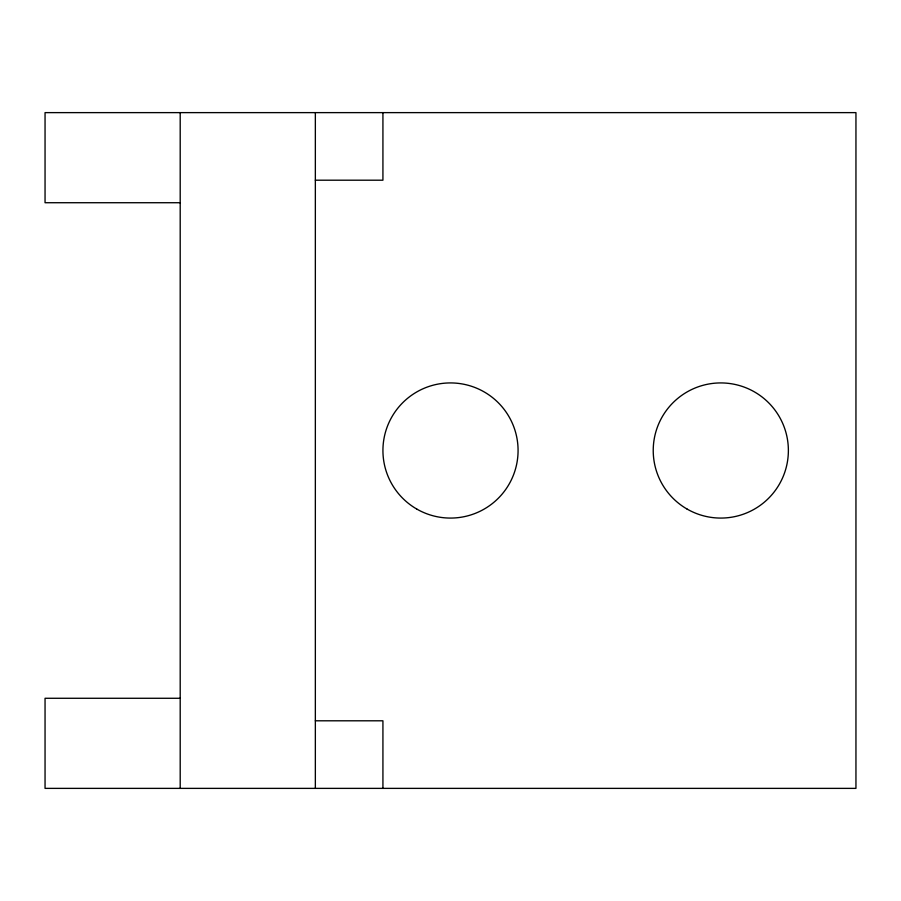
<?xml version="1.0" encoding="UTF-8"?>
<svg xmlns="http://www.w3.org/2000/svg" width="901" height="901" viewBox="0 0 901 901"><rect width="100%" height="100%" fill="white"/><g stroke="black" fill="none" stroke-linecap="round" stroke-linejoin="round"><path stroke-width="1.35" d="M315.35 180.2L382.925 180.2L382.925 112.625M180.2 202.725L45.05 202.725L45.05 112.625L855.95 112.625L855.95 788.375L45.05 788.375L45.05 698.275L180.2 698.275M315.35 720.8L382.925 720.8L382.925 788.375M315.35 112.625L315.35 788.375M180.2 112.625L180.2 788.375M687.012 509.02A67.575 67.575 0 0 0 788.375 450.5A67.575 67.575 0 0 0 687.012 391.98A67.575 67.575 0 0 0 687.012 509.02M416.712 509.02A67.575 67.575 0 0 0 518.075 450.5A67.575 67.575 0 0 0 416.712 391.98A67.575 67.575 0 0 0 416.712 509.02"/></g></svg>
